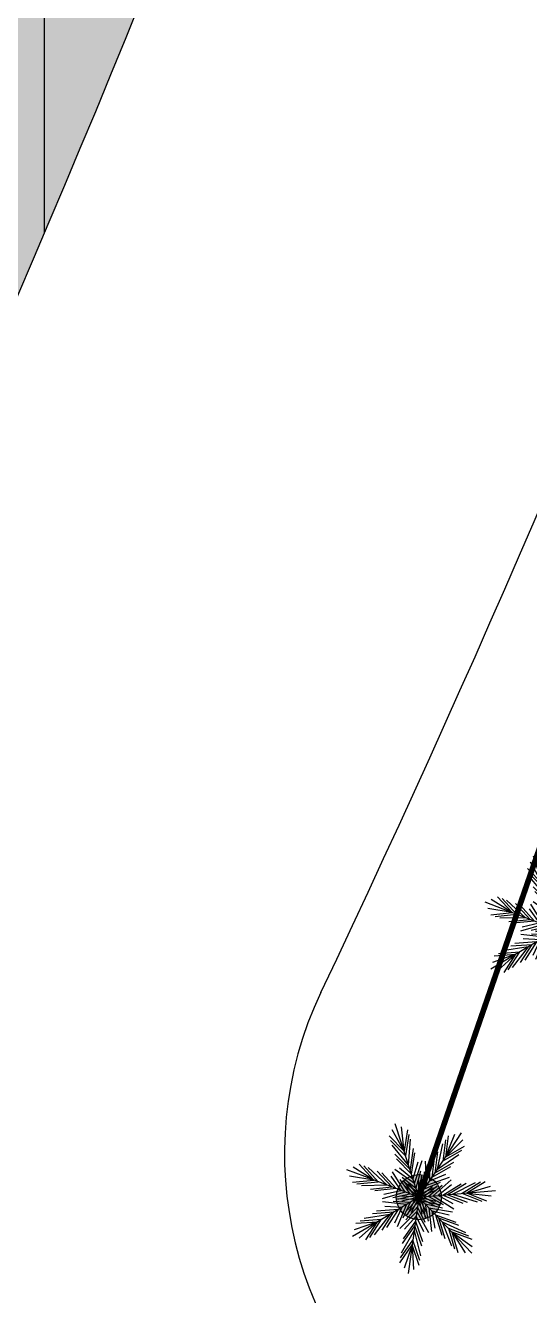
# Model space of a CAD drawing. Extents: x 671027 to 671614, y 802418 to 802669.
# Drawn here: x 671411.9 to 671414.58, y 802558.46 to 802565.21 of the extents above; entities that cross this region are included whole.
import ezdxf

# ---------------------------------------------------------------- set-up
doc = ezdxf.new("R2010")
doc.units = 0
for name, color, linetype in [('asbarjes mari', 8, 'Continuous'), ('drip line', 7, 'Continuous'), ('driper 4', 11, 'Continuous'), ('Pipe-Lateral-10 Bars-32mm', 7, 'Continuous'), ('shrubs-Gc', 7, 'Continuous')]:
    doc.layers.add(name, color=color, linetype=linetype)
doc.styles.get("Standard").update_dxf_attribs({"font": 'arial.ttf'})
doc.linetypes.add('32mm', pattern='A,0.5,-0.2,["32mm",Standard,S=0.1,R=0,X=-0.1,Y=-0.05],-0.5', length=1.2)
pattern_1 = [(90, (0, 0), (-0.5, 0), [])]

# ---------------------------------------------------------------- blocks, each defined once
blk = doc.blocks.new('tree15')
at = {"layer": 'asbarjes mari', "color": 3}
for p, q in [((0, 0.3), (0, 0.4)), ((-0.05, 0.35), (0, 0.25)), ((0, 0.25), (-0.025, 0.375)), ((0, 0.25), (0.025, 0.375)), ((0.05, 0.35), (0, 0.25)), ((-0.05, 0.325), (0, 0.225)), ((0, 0.175), (-0.05, 0.3)), ((0.05, 0.325), (0, 0.225)), ((0, 0.175), (0.05, 0.3)), ((0, 0), (0, 0.3)), ((-0.2345, 0.187), (-0.3127, 0.2494)), ((-0.1955, 0.1559), (-0.3088, 0.2143)), ((-0.1955, 0.1559), (-0.2776, 0.2534)), ((-0.2425, 0.2573), (-0.1955, 0.1559)), ((-0.2229, 0.2417), (-0.1759, 0.1403)), ((-0.1368, 0.1091), (-0.2034, 0.2261)), ((-0.05, 0.25), (0, 0.15)), ((0, 0.125), (-0.05, 0.225)), ((0.05, 0.25), (0, 0.15)), ((0, 0.125), (0.05, 0.225)), ((0.1368, 0.1091), (0.2034, 0.2261)), ((0.2229, 0.2417), (0.1759, 0.1403)), ((0.2425, 0.2573), (0.1955, 0.1559)), ((0.1955, 0.1559), (0.2776, 0.2534)), ((0.1955, 0.1559), (0.3088, 0.2143)), ((0.2345, 0.187), (0.3127, 0.2494)), ((-0.3048, 0.1791), (-0.1955, 0.1559)), ((-0.2853, 0.1635), (-0.1759, 0.1403)), ((-0.1368, 0.1091), (-0.2657, 0.148)), ((0, 0), (-0.2345, 0.187)), ((-0.1643, 0.195), (-0.1173, 0.0935)), ((-0.0977, 0.0779), (-0.1447, 0.1794)), ((-0.1056, 0.1482), (-0.0782, 0.0623)), ((-0.0586, 0.0468), (-0.0901, 0.1677)), ((0, 0.075), (-0.075, 0.175)), ((-0.05, 0.175), (0, 0.1)), ((0, 0), (0.2345, 0.187)), ((0.05, 0.175), (0, 0.1)), ((0, 0.075), (0.075, 0.175)), ((0.0586, 0.0468), (0.0901, 0.1677)), ((0.1056, 0.1482), (0.0782, 0.0623)), ((0.0977, 0.0779), (0.1447, 0.1794)), ((0.1643, 0.195), (0.1173, 0.0935)), ((0.1368, 0.1091), (0.2657, 0.148)), ((0.2853, 0.1635), (0.1759, 0.1403)), ((0.3048, 0.1791), (0.1955, 0.1559)), ((-0.2266, 0.1168), (-0.1173, 0.0935)), ((-0.0977, 0.0779), (-0.2071, 0.1012)), ((-0.168, 0.07), (-0.0782, 0.0623)), ((-0.0666, 0.117), (-0.0391, 0.0312)), ((-0.05, 0.125), (0, 0.05)), ((0, 0.025), (-0.05, 0.1)), ((0, 0), (-0.05, 0.075)), ((-0.0195, 0.0156), (-0.047, 0.1014)), ((0, 0), (-0.0275, 0.0859)), ((0.05, 0.125), (0, 0.05)), ((0, 0.025), (0.05, 0.1)), ((0, 0), (0.0275, 0.0859)), ((0, 0), (0.05, 0.075)), ((0.0195, 0.0156), (0.047, 0.1014)), ((0.0666, 0.117), (0.0391, 0.0312)), ((0.168, 0.07), (0.0782, 0.0623)), ((0.0977, 0.0779), (0.2071, 0.1012)), ((0.2266, 0.1168), (0.1173, 0.0935)), ((0, 0), (-0.2925, -0.0668)), ((-0.0731, -0.0167), (-0.1873, 0.0342)), ((-0.0586, 0.0468), (-0.1836, 0.0505)), ((-0.1817, 0.0098), (-0.0975, -0.0223)), ((-0.133, 0.0209), (-0.0487, -0.0111)), ((0, 0), (-0.1302, -0.2703)), ((-0.1289, 0.0388), (-0.0391, 0.0312)), ((-0.0195, 0.0156), (-0.1094, 0.0233)), ((-0.0244, -0.0056), (-0.1086, 0.0265)), ((0, 0), (-0.0898, 0.0077)), ((0, 0), (-0.0842, 0.0321)), ((0, 0), (-0.0776, -0.0459)), ((0, 0), (-0.062, -0.0654)), ((0, 0), (-0.0125, -0.0893)), ((0, 0), (0.0842, 0.0321)), ((0, 0), (0.0898, 0.0077)), ((0, 0), (0.2925, -0.0668)), ((0, 0), (0.062, -0.0654)), ((0, 0), (0.1302, -0.2703)), ((0, 0), (0.0776, -0.0459)), ((0, 0), (0.0125, -0.0893)), ((0.0195, 0.0156), (0.1094, 0.0233)), ((0.0244, -0.0056), (0.1086, 0.0265)), ((0.1289, 0.0388), (0.0391, 0.0312)), ((0.133, 0.0209), (0.0487, -0.0111)), ((0.0586, 0.0468), (0.1836, 0.0505)), ((0.0731, -0.0167), (0.1873, 0.0342)), ((0.1817, 0.0098), (0.0975, -0.0223)), ((-0.2437, -0.0556), (-0.3712, -0.0591)), ((-0.2437, -0.0556), (-0.36, -0.1078)), ((-0.3524, -0.0291), (-0.2437, -0.0556)), ((-0.3301, -0.1266), (-0.2437, -0.0556)), ((-0.328, -0.0236), (-0.2194, -0.0501)), ((-0.3057, -0.1211), (-0.2194, -0.0501)), ((-0.1706, -0.0389), (-0.3036, -0.018)), ((-0.1706, -0.0389), (-0.2814, -0.1155)), ((-0.2549, -0.0069), (-0.1462, -0.0334)), ((-0.2326, -0.1044), (-0.1462, -0.0334)), ((-0.1219, -0.0278), (-0.2305, -0.0013)), ((-0.1219, -0.0278), (-0.2082, -0.0988)), ((-0.1595, -0.0877), (-0.0975, -0.0223)), ((-0.0731, -0.0167), (-0.1539, -0.1121)), ((-0.1107, -0.0766), (-0.0487, -0.0111)), ((-0.0993, -0.0909), (-0.0217, -0.045)), ((-0.0108, -0.0225), (-0.0884, -0.0684)), ((-0.0244, -0.0056), (-0.0864, -0.071)), ((-0.0092, -0.1343), (-0.0217, -0.045)), ((-0.0108, -0.0225), (0.0017, -0.1118)), ((0.0108, -0.0225), (-0.0017, -0.1118)), ((0.0092, -0.1343), (0.0217, -0.045)), ((0.0108, -0.0225), (0.0884, -0.0684)), ((0.0993, -0.0909), (0.0217, -0.045)), ((0.0244, -0.0056), (0.0864, -0.071)), ((0.1107, -0.0766), (0.0487, -0.0111)), ((0.0731, -0.0167), (0.1539, -0.1121)), ((0.1595, -0.0877), (0.0975, -0.0223)), ((0.1219, -0.0278), (0.2305, -0.0013)), ((0.1219, -0.0278), (0.2082, -0.0988)), ((0.2549, -0.0069), (0.1462, -0.0334)), ((0.2326, -0.1044), (0.1462, -0.0334)), ((0.1706, -0.0389), (0.3036, -0.018)), ((0.1706, -0.0389), (0.2814, -0.1155)), ((0.328, -0.0236), (0.2194, -0.0501)), ((0.3057, -0.1211), (0.2194, -0.0501)), ((0.3524, -0.0291), (0.2437, -0.0556)), ((0.2437, -0.0556), (0.36, -0.1078)), ((0.3301, -0.1266), (0.2437, -0.0556)), ((0.2437, -0.0556), (0.3712, -0.0591)), ((-0.2925, -0.0668), (-0.39, -0.089)), ((-0.0325, -0.0676), (-0.1435, -0.1251)), ((-0.0542, -0.1126), (-0.1427, -0.181)), ((-0.121, -0.136), (-0.0434, -0.0901)), ((-0.0542, -0.1126), (-0.0526, -0.2244)), ((-0.0309, -0.1794), (-0.0434, -0.0901)), ((-0.0325, -0.0676), (-0.0084, -0.1902)), ((0.0325, -0.0676), (0.0084, -0.1902)), ((0.0309, -0.1794), (0.0434, -0.0901)), ((0.0325, -0.0676), (0.1435, -0.1251)), ((0.121, -0.136), (0.0434, -0.0901)), ((0.0542, -0.1126), (0.0526, -0.2244)), ((0.0542, -0.1126), (0.1427, -0.181)), ((0.2925, -0.0668), (0.39, -0.089)), ((-0.0759, -0.1577), (-0.1752, -0.2486)), ((-0.1535, -0.2035), (-0.0651, -0.1351)), ((-0.0759, -0.1577), (-0.0851, -0.292)), ((-0.0634, -0.2469), (-0.0651, -0.1351)), ((0.0634, -0.2469), (0.0651, -0.1351)), ((0.1535, -0.2035), (0.0651, -0.1351)), ((0.0759, -0.1577), (0.0851, -0.292)), ((0.0759, -0.1577), (0.1752, -0.2486)), ((-0.1969, -0.2936), (-0.1085, -0.2252)), ((-0.1861, -0.2711), (-0.0976, -0.2027)), ((-0.1085, -0.2252), (-0.1852, -0.327)), ((-0.1085, -0.2252), (-0.1402, -0.3487)), ((-0.1068, -0.337), (-0.1085, -0.2252)), ((-0.096, -0.3145), (-0.0976, -0.2027)), ((0.096, -0.3145), (0.0976, -0.2027)), ((0.1861, -0.2711), (0.0976, -0.2027)), ((0.1068, -0.337), (0.1085, -0.2252)), ((0.1085, -0.2252), (0.1402, -0.3487)), ((0.1969, -0.2936), (0.1085, -0.2252)), ((0.1085, -0.2252), (0.1852, -0.327)), ((-0.1302, -0.2703), (-0.1736, -0.3604)), ((0.1302, -0.2703), (0.1736, -0.3604))]:
    blk.add_line(p, q, dxfattribs=at)
blk = doc.blocks.new('driper 4')
at = {"layer": 'driper 4'}
h = blk.add_hatch(color=13, dxfattribs=at)
h.dxf.hatch_style = 1
h.paths.add_polyline_path([(0.15, 0, 1), (-0.15, 0, 1)])
at = {"layer": 'driper 4', "color": 7}
blk.add_circle((0, 0), 0.15, dxfattribs=at)

msp = doc.modelspace()

# ---------------------------------------------------------------- hatches: boundary and pattern name
at = {"layer": 'drip line', "true_color": 0xfecc66, "transparency": 33554585}
h = msp.add_hatch(dxfattribs=at)
h.set_pattern_fill('ANSI31', color=31, scale=4, angle=45)
h.set_pattern_definition(pattern_1)
h.paths.add_polyline_path([(671406.5338, 802559.6393, 0.163176), (671360.9562, 802572.7071, 0.073569), (671358.4267, 802575.5608, -0.159783), (671405.3691, 802563.9906, 0.083537), (671411.4711, 802585.5375), (671414.1877, 802583.0884, -0.088167)])
h = msp.add_hatch(dxfattribs=at)
h.set_pattern_fill('ANSI31', color=31, scale=4, angle=45)
h.set_pattern_definition(pattern_1)
h.paths.add_polyline_path([(671406.5338, 802559.6393, 0.088167), (671414.1877, 802583.0884), (671416.8519, 802580.6864, -0.093017), (671407.4944, 802555.2451, 0.163199), (671364.365, 802569.7801, -0.283162), (671361.6888, 802571.4334, 0.028217), (671360.9562, 802572.7071, -0.163176)])
h = msp.add_hatch(dxfattribs=at)
h.set_pattern_fill('ANSI31', color=31, scale=4, angle=45)
h.set_pattern_definition(pattern_1)
h.paths.add_polyline_path([(671415.294, 802548.3877, 0.010485), (671413.1451, 802550.4833, -0.043046), (671432.754, 802566.35), (671435.051, 802564.2791, 0.044177)])
at = {"layer": 'shrubs-Gc'}
h = msp.add_hatch(dxfattribs=at)
h.set_pattern_fill('ANSI37', color=74, scale=0.2)
h.paths.add_polyline_path([(671406.5338, 802559.6393, 0.163176), (671360.9562, 802572.7071, 0.073569), (671358.4267, 802575.5608, -0.159783), (671405.3691, 802563.9906, 0.083537), (671411.4711, 802585.5375), (671414.1877, 802583.0884, -0.088167)])
h = msp.add_hatch(dxfattribs=at)
h.set_pattern_fill('AR-SAND', color=219, scale=0.01125)
h.paths.add_polyline_path([(671406.5338, 802559.6393, 0.088167), (671414.1877, 802583.0884), (671416.8519, 802580.6864, -0.093017), (671407.4944, 802555.2451, 0.163199), (671364.365, 802569.7801, -0.283162), (671361.6888, 802571.4334, 0.028217), (671360.9562, 802572.7071, -0.163176)])
h = msp.add_hatch(dxfattribs=at)
h.set_pattern_fill('AR-SAND', color=219, scale=0.01125)
h.paths.add_polyline_path([(671415.294, 802548.3877, 0.010485), (671413.1451, 802550.4833, -0.043046), (671432.754, 802566.35), (671435.051, 802564.2791, 0.044177)])

# ---------------------------------------------------------------- linework, layer by layer
at = {"color": 119}
msp.add_arc((671344.3869, 802592.898), 70.4868, 331.845955, 352.000157, dxfattribs=at)
at = {"color": 0}
for centre, radius, start, end in [((671344.3869, 802592.898), 73.4868, 329.17774, 350.43456), ((671344.3869, 802592.898), 76.4868, 334.58368, 344.001556), ((671514.9272, 802444.7454), 146.7655, 124.048508, 133.907948), ((671415.2772, 802559.2121), 2, 154.58368, 311.0415)]:
    msp.add_arc(centre, radius, start, end, dxfattribs=at)
at = {"layer": 'Pipe-Lateral-10 Bars-32mm', "color": 5, "linetype": '32mm', "const_width": 0.03}
msp.add_lwpolyline([(671413.9923, 802558.9812), (671417.2931, 802568.5211, -0.082305), (671418.4821, 802570.7113, -87.240016)], format="xyb", dxfattribs=at)

# ---------------------------------------------------------------- block references
at = {"layer": 'asbarjes mari', "lineweight": 0, "xscale": 1.025716863367899, "yscale": 1.025716863367899, "zscale": 1.025716863367899, "rotation": 274.9177681560321}
for p in [(671414.7285, 802560.4041, 0), (671413.9923, 802558.9812, 0)]:
    msp.add_blockref('tree15', p, dxfattribs=at)
at = {"layer": 'driper 4', "xscale": 0.8, "yscale": 0.8, "zscale": 0.8, "rotation": 274.9177681560321}
msp.add_blockref('driper 4', (671413.9923, 802558.9812, 0), dxfattribs=at)

doc.saveas('drawing.dxf')
